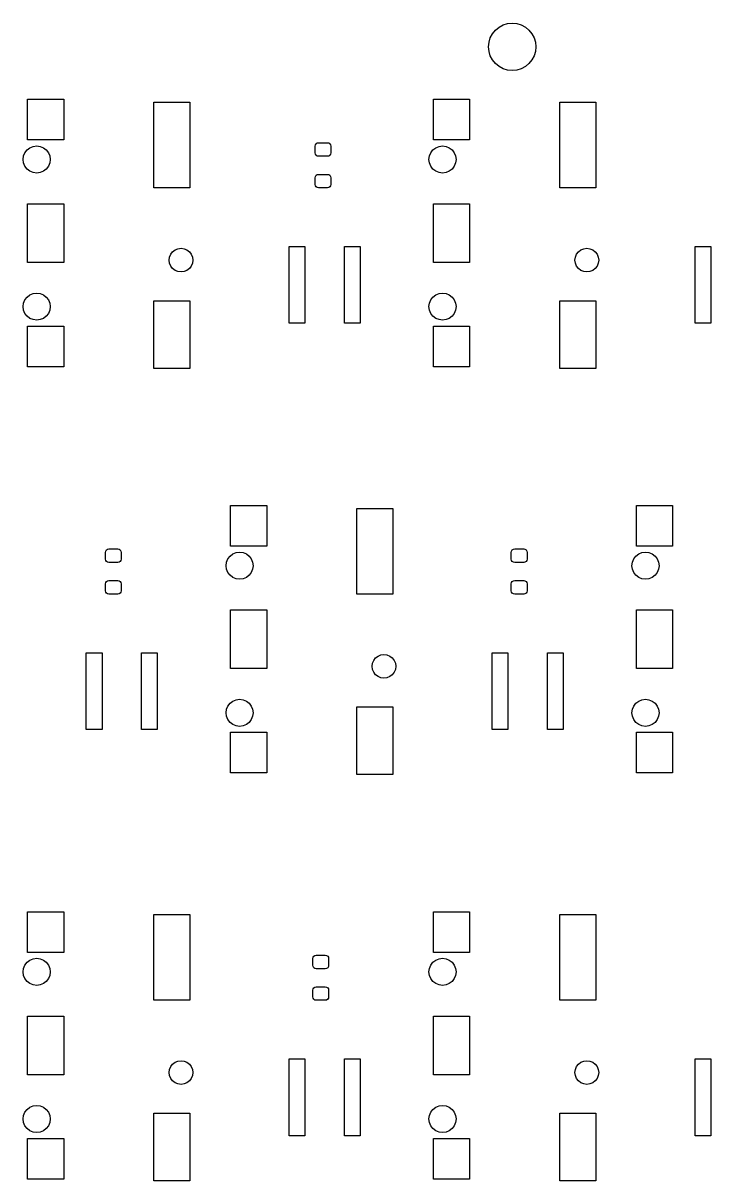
# Model space of a CAD drawing. Extents: x 0.7 to 11, y -6.1 to -1.6.
# Drawn here: x 7.283 to 8.484, y -3.63 to -1.61 of the extents above; entities that cross this region are included whole.
import ezdxf

# ---------------------------------------------------------------- set-up
doc = ezdxf.new("R2010")
doc.units = 0
doc.header["$MEASUREMENT"] = 0
doc.layers.add('BLACK', color=7, linetype='CONTINUOUS')

msp = doc.modelspace()

# ---------------------------------------------------------------- linework, layer by layer
at = {"layer": 'BLACK', "linetype": 'CONTINUOUS'}
for p, q in [((8.1144, -1.6172), (8.1216, -1.6134)), ((8.1216, -1.6134), (8.1293, -1.611)), ((8.1293, -1.611), (8.1374, -1.6102)), ((8.1374, -1.6102), (8.1455, -1.611)), ((8.1455, -1.611), (8.1532, -1.6134)), ((8.1532, -1.6134), (8.1604, -1.6172)), ((8.0969, -1.6435), (8.0992, -1.6358)), ((8.0992, -1.6358), (8.103, -1.6286)), ((8.103, -1.6286), (8.1082, -1.6223)), ((8.1082, -1.6223), (8.1144, -1.6172)), ((8.1604, -1.6172), (8.1666, -1.6223)), ((8.1666, -1.6223), (8.1718, -1.6286)), ((8.1718, -1.6286), (8.1756, -1.6358)), ((8.1756, -1.6358), (8.1779, -1.6435)), ((8.0961, -1.6516), (8.0969, -1.6435)), ((8.0969, -1.6596), (8.0961, -1.6516)), ((8.1779, -1.6435), (8.1787, -1.6516)), ((8.1787, -1.6516), (8.1779, -1.6596)), ((8.0992, -1.6674), (8.0969, -1.6596)), ((8.103, -1.6745), (8.0992, -1.6674)), ((8.1082, -1.6808), (8.103, -1.6745)), ((8.1718, -1.6745), (8.1666, -1.6808)), ((8.1756, -1.6674), (8.1718, -1.6745)), ((8.1779, -1.6596), (8.1756, -1.6674)), ((8.1144, -1.6859), (8.1082, -1.6808)), ((8.1216, -1.6898), (8.1144, -1.6859)), ((8.1293, -1.6921), (8.1216, -1.6898)), ((8.1374, -1.6929), (8.1293, -1.6921)), ((8.1455, -1.6921), (8.1374, -1.6929)), ((8.1532, -1.6898), (8.1455, -1.6921)), ((8.1604, -1.6859), (8.1532, -1.6898)), ((8.1666, -1.6808), (8.1604, -1.6859)), ((7.2913, -1.814), (7.2913, -1.7431)), ((7.2913, -1.7431), (7.3543, -1.7431)), ((7.3543, -1.7431), (7.3543, -1.814)), ((7.5118, -1.8976), (7.5118, -1.748)), ((7.5118, -1.748), (7.5748, -1.748)), ((7.5748, -1.748), (7.5748, -1.8976)), ((8, -1.814), (8, -1.7431)), ((8, -1.7431), (8.063, -1.7431)), ((8.063, -1.7431), (8.063, -1.814)), ((8.2205, -1.8976), (8.2205, -1.748)), ((8.2205, -1.748), (8.2835, -1.748)), ((8.2835, -1.748), (8.2835, -1.8976)), ((7.3543, -1.814), (7.2913, -1.814)), ((8.063, -1.814), (8, -1.814)), ((7.2843, -1.8419), (7.2866, -1.8362)), ((7.2866, -1.8362), (7.2904, -1.8313)), ((7.2904, -1.8313), (7.2953, -1.8276)), ((7.2953, -1.8276), (7.301, -1.8252)), ((7.301, -1.8252), (7.3071, -1.8244)), ((7.3071, -1.8244), (7.3132, -1.8252)), ((7.3132, -1.8252), (7.3189, -1.8276)), ((7.3189, -1.8276), (7.3238, -1.8313)), ((7.3238, -1.8313), (7.3275, -1.8362)), ((7.3275, -1.8362), (7.3299, -1.8419)), ((7.7933, -1.8248), (7.7938, -1.8225)), ((7.7933, -1.8366), (7.7933, -1.8248)), ((7.7938, -1.8389), (7.7933, -1.8366)), ((7.7938, -1.8225), (7.795, -1.8206)), ((7.795, -1.8206), (7.797, -1.8193)), ((7.797, -1.8193), (7.7992, -1.8189)), ((7.7992, -1.8189), (7.815, -1.8189)), ((7.815, -1.8189), (7.8172, -1.8193)), ((7.8172, -1.8193), (7.8191, -1.8206)), ((7.8191, -1.8206), (7.8204, -1.8225)), ((7.8204, -1.8225), (7.8209, -1.8248)), ((7.8209, -1.8366), (7.8204, -1.8389)), ((7.8209, -1.8248), (7.8209, -1.8366)), ((7.9929, -1.8419), (7.9953, -1.8362)), ((7.9953, -1.8362), (7.999, -1.8313)), ((7.999, -1.8313), (8.0039, -1.8276)), ((8.0039, -1.8276), (8.0096, -1.8252)), ((8.0096, -1.8252), (8.0157, -1.8244)), ((8.0157, -1.8244), (8.0219, -1.8252)), ((8.0219, -1.8252), (8.0276, -1.8276)), ((8.0276, -1.8276), (8.0325, -1.8313)), ((8.0325, -1.8313), (8.0362, -1.8362)), ((8.0362, -1.8362), (8.0386, -1.8419)), ((7.2835, -1.848), (7.2843, -1.8419)), ((7.2843, -1.8541), (7.2835, -1.848)), ((7.2866, -1.8598), (7.2843, -1.8541)), ((7.3299, -1.8541), (7.3275, -1.8598)), ((7.3299, -1.8419), (7.3307, -1.848)), ((7.3307, -1.848), (7.3299, -1.8541)), ((7.795, -1.8408), (7.7938, -1.8389)), ((7.797, -1.8421), (7.795, -1.8408)), ((7.7992, -1.8425), (7.797, -1.8421)), ((7.815, -1.8425), (7.7992, -1.8425)), ((7.8172, -1.8421), (7.815, -1.8425)), ((7.8191, -1.8408), (7.8172, -1.8421)), ((7.8204, -1.8389), (7.8191, -1.8408)), ((7.9921, -1.848), (7.9929, -1.8419)), ((7.9929, -1.8541), (7.9921, -1.848)), ((7.9953, -1.8598), (7.9929, -1.8541)), ((8.0386, -1.8541), (8.0362, -1.8598)), ((8.0386, -1.8419), (8.0394, -1.848)), ((8.0394, -1.848), (8.0386, -1.8541)), ((7.2904, -1.8647), (7.2866, -1.8598)), ((7.2953, -1.8685), (7.2904, -1.8647)), ((7.301, -1.8708), (7.2953, -1.8685)), ((7.3071, -1.8717), (7.301, -1.8708)), ((7.3132, -1.8708), (7.3071, -1.8717)), ((7.3189, -1.8685), (7.3132, -1.8708)), ((7.3238, -1.8647), (7.3189, -1.8685)), ((7.3275, -1.8598), (7.3238, -1.8647)), ((7.7933, -1.8799), (7.7938, -1.8777)), ((7.7938, -1.8777), (7.795, -1.8757)), ((7.795, -1.8757), (7.797, -1.8745)), ((7.797, -1.8745), (7.7992, -1.874)), ((7.7992, -1.874), (7.815, -1.874)), ((7.815, -1.874), (7.8172, -1.8745)), ((7.8172, -1.8745), (7.8191, -1.8757)), ((7.8191, -1.8757), (7.8204, -1.8777)), ((7.8204, -1.8777), (7.8209, -1.8799)), ((7.999, -1.8647), (7.9953, -1.8598)), ((8.0039, -1.8685), (7.999, -1.8647)), ((8.0096, -1.8708), (8.0039, -1.8685)), ((8.0157, -1.8717), (8.0096, -1.8708)), ((8.0219, -1.8708), (8.0157, -1.8717)), ((8.0276, -1.8685), (8.0219, -1.8708)), ((8.0325, -1.8647), (8.0276, -1.8685)), ((8.0362, -1.8598), (8.0325, -1.8647)), ((7.5748, -1.8976), (7.5118, -1.8976)), ((7.7933, -1.8917), (7.7933, -1.8799)), ((7.7938, -1.894), (7.7933, -1.8917)), ((7.795, -1.8959), (7.7938, -1.894)), ((7.797, -1.8972), (7.795, -1.8959)), ((7.7992, -1.8976), (7.797, -1.8972)), ((7.815, -1.8976), (7.7992, -1.8976)), ((7.8172, -1.8972), (7.815, -1.8976)), ((7.8191, -1.8959), (7.8172, -1.8972)), ((7.8204, -1.894), (7.8191, -1.8959)), ((7.8209, -1.8917), (7.8204, -1.894)), ((7.8209, -1.8799), (7.8209, -1.8917)), ((8.2835, -1.8976), (8.2205, -1.8976)), ((7.2913, -2.0276), (7.2913, -1.9252)), ((7.2913, -1.9252), (7.3543, -1.9252)), ((7.3543, -1.9252), (7.3543, -2.0276)), ((8, -2.0276), (8, -1.9252)), ((8, -1.9252), (8.063, -1.9252)), ((8.063, -1.9252), (8.063, -2.0276)), ((7.5384, -2.0236), (7.5391, -2.0183)), ((7.5391, -2.0183), (7.5412, -2.0133)), ((7.5412, -2.0133), (7.5444, -2.009)), ((7.5444, -2.009), (7.5487, -2.0057)), ((7.5487, -2.0057), (7.5537, -2.0037)), ((7.5537, -2.0037), (7.5591, -2.003)), ((7.5591, -2.003), (7.5644, -2.0037)), ((7.5644, -2.0037), (7.5694, -2.0057)), ((7.5694, -2.0057), (7.5737, -2.009)), ((7.5737, -2.009), (7.577, -2.0133)), ((7.577, -2.0133), (7.579, -2.0183)), ((7.579, -2.0183), (7.5797, -2.0236)), ((7.748, -2.1339), (7.748, -2)), ((7.748, -2), (7.7756, -2)), ((7.7756, -2), (7.7756, -2.1339)), ((7.8445, -2.1339), (7.8445, -2)), ((7.8445, -2), (7.872, -2)), ((7.872, -2), (7.872, -2.1339)), ((8.247, -2.0236), (8.2478, -2.0183)), ((8.2478, -2.0183), (8.2498, -2.0133)), ((8.2498, -2.0133), (8.2531, -2.009)), ((8.2531, -2.009), (8.2574, -2.0057)), ((8.2574, -2.0057), (8.2624, -2.0037)), ((8.2624, -2.0037), (8.2677, -2.003)), ((8.2677, -2.003), (8.2731, -2.0037)), ((8.2731, -2.0037), (8.2781, -2.0057)), ((8.2781, -2.0057), (8.2823, -2.009)), ((8.2823, -2.009), (8.2856, -2.0133)), ((8.2856, -2.0133), (8.2877, -2.0183)), ((8.2877, -2.0183), (8.2884, -2.0236)), ((8.4567, -2.1339), (8.4567, -2)), ((8.4567, -2), (8.4843, -2)), ((8.4843, -2), (8.4843, -2.1339)), ((7.3543, -2.0276), (7.2913, -2.0276)), ((7.5391, -2.029), (7.5384, -2.0236)), ((7.5412, -2.034), (7.5391, -2.029)), ((7.5444, -2.0382), (7.5412, -2.034)), ((7.5487, -2.0415), (7.5444, -2.0382)), ((7.5737, -2.0382), (7.5694, -2.0415)), ((7.577, -2.034), (7.5737, -2.0382)), ((7.579, -2.029), (7.577, -2.034)), ((7.5797, -2.0236), (7.579, -2.029)), ((8.063, -2.0276), (8, -2.0276)), ((8.2478, -2.029), (8.247, -2.0236)), ((8.2498, -2.034), (8.2478, -2.029)), ((8.2531, -2.0382), (8.2498, -2.034)), ((8.2574, -2.0415), (8.2531, -2.0382)), ((8.2823, -2.0382), (8.2781, -2.0415)), ((8.2856, -2.034), (8.2823, -2.0382)), ((8.2877, -2.029), (8.2856, -2.034)), ((8.2884, -2.0236), (8.2877, -2.029)), ((7.5537, -2.0436), (7.5487, -2.0415)), ((7.5591, -2.0443), (7.5537, -2.0436)), ((7.5644, -2.0436), (7.5591, -2.0443)), ((7.5694, -2.0415), (7.5644, -2.0436)), ((8.2624, -2.0436), (8.2574, -2.0415)), ((8.2677, -2.0443), (8.2624, -2.0436)), ((8.2731, -2.0436), (8.2677, -2.0443)), ((8.2781, -2.0415), (8.2731, -2.0436)), ((7.2835, -2.1047), (7.2843, -2.0986)), ((7.2843, -2.0986), (7.2866, -2.0929)), ((7.2866, -2.0929), (7.2904, -2.088)), ((7.2904, -2.088), (7.2953, -2.0843)), ((7.2953, -2.0843), (7.301, -2.0819)), ((7.301, -2.0819), (7.3071, -2.0811)), ((7.3071, -2.0811), (7.3132, -2.0819)), ((7.3132, -2.0819), (7.3189, -2.0843)), ((7.3189, -2.0843), (7.3238, -2.088)), ((7.3238, -2.088), (7.3275, -2.0929)), ((7.3275, -2.0929), (7.3299, -2.0986)), ((7.3299, -2.0986), (7.3307, -2.1047)), ((7.5118, -2.2126), (7.5118, -2.0945)), ((7.5118, -2.0945), (7.5748, -2.0945)), ((7.5748, -2.0945), (7.5748, -2.2126)), ((7.9921, -2.1047), (7.9929, -2.0986)), ((7.9929, -2.0986), (7.9953, -2.0929)), ((7.9953, -2.0929), (7.999, -2.088)), ((7.999, -2.088), (8.0039, -2.0843)), ((8.0039, -2.0843), (8.0096, -2.0819)), ((8.0096, -2.0819), (8.0157, -2.0811)), ((8.0157, -2.0811), (8.0219, -2.0819)), ((8.0219, -2.0819), (8.0276, -2.0843)), ((8.0276, -2.0843), (8.0325, -2.088)), ((8.0325, -2.088), (8.0362, -2.0929)), ((8.0362, -2.0929), (8.0386, -2.0986)), ((8.0386, -2.0986), (8.0394, -2.1047)), ((8.2205, -2.2126), (8.2205, -2.0945)), ((8.2205, -2.0945), (8.2835, -2.0945)), ((8.2835, -2.0945), (8.2835, -2.2126)), ((7.2843, -2.1108), (7.2835, -2.1047)), ((7.2866, -2.1165), (7.2843, -2.1108)), ((7.2904, -2.1214), (7.2866, -2.1165)), ((7.3275, -2.1165), (7.3238, -2.1214)), ((7.3299, -2.1108), (7.3275, -2.1165)), ((7.3307, -2.1047), (7.3299, -2.1108)), ((7.9929, -2.1108), (7.9921, -2.1047)), ((7.9953, -2.1165), (7.9929, -2.1108)), ((7.999, -2.1214), (7.9953, -2.1165)), ((8.0362, -2.1165), (8.0325, -2.1214)), ((8.0386, -2.1108), (8.0362, -2.1165)), ((8.0394, -2.1047), (8.0386, -2.1108)), ((7.2953, -2.1252), (7.2904, -2.1214)), ((7.2913, -2.2096), (7.2913, -2.1388)), ((7.2913, -2.1388), (7.3543, -2.1388)), ((7.301, -2.1275), (7.2953, -2.1252)), ((7.3071, -2.1283), (7.301, -2.1275)), ((7.3132, -2.1275), (7.3071, -2.1283)), ((7.3189, -2.1252), (7.3132, -2.1275)), ((7.3238, -2.1214), (7.3189, -2.1252)), ((7.3543, -2.1388), (7.3543, -2.2096)), ((7.7756, -2.1339), (7.748, -2.1339)), ((7.872, -2.1339), (7.8445, -2.1339)), ((8.0039, -2.1252), (7.999, -2.1214)), ((8, -2.2096), (8, -2.1388)), ((8, -2.1388), (8.063, -2.1388)), ((8.0096, -2.1275), (8.0039, -2.1252)), ((8.0157, -2.1283), (8.0096, -2.1275)), ((8.0219, -2.1275), (8.0157, -2.1283)), ((8.0276, -2.1252), (8.0219, -2.1275)), ((8.0325, -2.1214), (8.0276, -2.1252)), ((8.063, -2.1388), (8.063, -2.2096)), ((8.4843, -2.1339), (8.4567, -2.1339)), ((7.3543, -2.2096), (7.2913, -2.2096)), ((7.5748, -2.2126), (7.5118, -2.2126)), ((8.063, -2.2096), (8, -2.2096)), ((8.2835, -2.2126), (8.2205, -2.2126)), ((7.6457, -2.5226), (7.6457, -2.4518)), ((7.6457, -2.4518), (7.7087, -2.4518)), ((7.7087, -2.4518), (7.7087, -2.5226)), ((7.8661, -2.6063), (7.8661, -2.4567)), ((7.8661, -2.4567), (7.9291, -2.4567)), ((7.9291, -2.4567), (7.9291, -2.6063)), ((8.3543, -2.5226), (8.3543, -2.4518)), ((8.3543, -2.4518), (8.4173, -2.4518)), ((8.4173, -2.4518), (8.4173, -2.5226)), ((7.7087, -2.5226), (7.6457, -2.5226)), ((8.4173, -2.5226), (8.3543, -2.5226)), ((7.4272, -2.5335), (7.4276, -2.5312)), ((7.4272, -2.5453), (7.4272, -2.5335)), ((7.4276, -2.5312), (7.4289, -2.5293)), ((7.4289, -2.5293), (7.4308, -2.528)), ((7.4308, -2.528), (7.4331, -2.5276)), ((7.4331, -2.5276), (7.4488, -2.5276)), ((7.4488, -2.5276), (7.4511, -2.528)), ((7.4511, -2.528), (7.453, -2.5293)), ((7.453, -2.5293), (7.4543, -2.5312)), ((7.4543, -2.5312), (7.4547, -2.5335)), ((7.4547, -2.5335), (7.4547, -2.5453)), ((7.641, -2.5449), (7.6447, -2.54)), ((7.6447, -2.54), (7.6496, -2.5362)), ((7.6496, -2.5362), (7.6553, -2.5339)), ((7.6553, -2.5339), (7.6614, -2.5331)), ((7.6614, -2.5331), (7.6675, -2.5339)), ((7.6675, -2.5339), (7.6732, -2.5362)), ((7.6732, -2.5362), (7.6781, -2.54)), ((7.6781, -2.54), (7.6819, -2.5449)), ((8.1358, -2.5335), (8.1363, -2.5312)), ((8.1358, -2.5453), (8.1358, -2.5335)), ((8.1363, -2.5312), (8.1376, -2.5293)), ((8.1376, -2.5293), (8.1395, -2.528)), ((8.1395, -2.528), (8.1417, -2.5276)), ((8.1417, -2.5276), (8.1575, -2.5276)), ((8.1575, -2.5276), (8.1597, -2.528)), ((8.1597, -2.528), (8.1617, -2.5293)), ((8.1617, -2.5293), (8.1629, -2.5312)), ((8.1629, -2.5312), (8.1634, -2.5335)), ((8.1634, -2.5335), (8.1634, -2.5453)), ((8.3496, -2.5449), (8.3534, -2.54)), ((8.3534, -2.54), (8.3583, -2.5362)), ((8.3583, -2.5362), (8.364, -2.5339)), ((8.364, -2.5339), (8.3701, -2.5331)), ((8.3701, -2.5331), (8.3762, -2.5339)), ((8.3762, -2.5339), (8.3819, -2.5362)), ((8.3819, -2.5362), (8.3868, -2.54)), ((8.3868, -2.54), (8.3905, -2.5449)), ((7.4276, -2.5475), (7.4272, -2.5453)), ((7.4289, -2.5495), (7.4276, -2.5475)), ((7.4308, -2.5507), (7.4289, -2.5495)), ((7.4331, -2.5512), (7.4308, -2.5507)), ((7.4488, -2.5512), (7.4331, -2.5512)), ((7.4511, -2.5507), (7.4488, -2.5512)), ((7.453, -2.5495), (7.4511, -2.5507)), ((7.4543, -2.5475), (7.453, -2.5495)), ((7.4547, -2.5453), (7.4543, -2.5475)), ((7.6378, -2.5567), (7.6386, -2.5506)), ((7.6386, -2.5628), (7.6378, -2.5567)), ((7.6386, -2.5506), (7.641, -2.5449)), ((7.641, -2.5685), (7.6386, -2.5628)), ((7.6819, -2.5449), (7.6842, -2.5506)), ((7.6842, -2.5628), (7.6819, -2.5685)), ((7.6842, -2.5506), (7.685, -2.5567)), ((7.685, -2.5567), (7.6842, -2.5628)), ((8.1363, -2.5475), (8.1358, -2.5453)), ((8.1376, -2.5495), (8.1363, -2.5475)), ((8.1395, -2.5507), (8.1376, -2.5495)), ((8.1417, -2.5512), (8.1395, -2.5507)), ((8.1575, -2.5512), (8.1417, -2.5512)), ((8.1597, -2.5507), (8.1575, -2.5512)), ((8.1617, -2.5495), (8.1597, -2.5507)), ((8.1629, -2.5475), (8.1617, -2.5495)), ((8.1634, -2.5453), (8.1629, -2.5475)), ((8.3465, -2.5567), (8.3473, -2.5506)), ((8.3473, -2.5628), (8.3465, -2.5567)), ((8.3473, -2.5506), (8.3496, -2.5449)), ((8.3496, -2.5685), (8.3473, -2.5628)), ((8.3905, -2.5449), (8.3929, -2.5506)), ((8.3929, -2.5628), (8.3905, -2.5685)), ((8.3929, -2.5506), (8.3937, -2.5567)), ((8.3937, -2.5567), (8.3929, -2.5628)), ((7.4276, -2.5863), (7.4289, -2.5844)), ((7.4289, -2.5844), (7.4308, -2.5831)), ((7.4308, -2.5831), (7.4331, -2.5827)), ((7.4331, -2.5827), (7.4488, -2.5827)), ((7.4488, -2.5827), (7.4511, -2.5831)), ((7.4511, -2.5831), (7.453, -2.5844)), ((7.453, -2.5844), (7.4543, -2.5863)), ((7.6447, -2.5734), (7.641, -2.5685)), ((7.6496, -2.5772), (7.6447, -2.5734)), ((7.6553, -2.5795), (7.6496, -2.5772)), ((7.6614, -2.5803), (7.6553, -2.5795)), ((7.6675, -2.5795), (7.6614, -2.5803)), ((7.6732, -2.5772), (7.6675, -2.5795)), ((7.6781, -2.5734), (7.6732, -2.5772)), ((7.6819, -2.5685), (7.6781, -2.5734)), ((8.1363, -2.5863), (8.1376, -2.5844)), ((8.1376, -2.5844), (8.1395, -2.5831)), ((8.1395, -2.5831), (8.1417, -2.5827)), ((8.1417, -2.5827), (8.1575, -2.5827)), ((8.1575, -2.5827), (8.1597, -2.5831)), ((8.1597, -2.5831), (8.1617, -2.5844)), ((8.1617, -2.5844), (8.1629, -2.5863)), ((8.3534, -2.5734), (8.3496, -2.5685)), ((8.3583, -2.5772), (8.3534, -2.5734)), ((8.364, -2.5795), (8.3583, -2.5772)), ((8.3701, -2.5803), (8.364, -2.5795)), ((8.3762, -2.5795), (8.3701, -2.5803)), ((8.3819, -2.5772), (8.3762, -2.5795)), ((8.3868, -2.5734), (8.3819, -2.5772)), ((8.3905, -2.5685), (8.3868, -2.5734)), ((7.4272, -2.5886), (7.4276, -2.5863)), ((7.4272, -2.6004), (7.4272, -2.5886)), ((7.4276, -2.6027), (7.4272, -2.6004)), ((7.4289, -2.6046), (7.4276, -2.6027)), ((7.4308, -2.6058), (7.4289, -2.6046)), ((7.453, -2.6046), (7.4511, -2.6058)), ((7.4543, -2.6027), (7.453, -2.6046)), ((7.4543, -2.5863), (7.4547, -2.5886)), ((7.4547, -2.6004), (7.4543, -2.6027)), ((7.4547, -2.5886), (7.4547, -2.6004)), ((8.1358, -2.5886), (8.1363, -2.5863)), ((8.1358, -2.6004), (8.1358, -2.5886)), ((8.1363, -2.6027), (8.1358, -2.6004)), ((8.1376, -2.6046), (8.1363, -2.6027)), ((8.1395, -2.6058), (8.1376, -2.6046)), ((8.1617, -2.6046), (8.1597, -2.6058)), ((8.1629, -2.6027), (8.1617, -2.6046)), ((8.1629, -2.5863), (8.1634, -2.5886)), ((8.1634, -2.6004), (8.1629, -2.6027)), ((8.1634, -2.5886), (8.1634, -2.6004)), ((7.4331, -2.6063), (7.4308, -2.6058)), ((7.4488, -2.6063), (7.4331, -2.6063)), ((7.4511, -2.6058), (7.4488, -2.6063)), ((7.9291, -2.6063), (7.8661, -2.6063)), ((8.1417, -2.6063), (8.1395, -2.6058)), ((8.1575, -2.6063), (8.1417, -2.6063)), ((8.1597, -2.6058), (8.1575, -2.6063)), ((7.6457, -2.7362), (7.6457, -2.6339)), ((7.6457, -2.6339), (7.7087, -2.6339)), ((7.7087, -2.6339), (7.7087, -2.7362)), ((8.3543, -2.7362), (8.3543, -2.6339)), ((8.3543, -2.6339), (8.4173, -2.6339)), ((8.4173, -2.6339), (8.4173, -2.7362)), ((7.3937, -2.8425), (7.3937, -2.7087)), ((7.3937, -2.7087), (7.4213, -2.7087)), ((7.4213, -2.7087), (7.4213, -2.8425)), ((7.4902, -2.8425), (7.4902, -2.7087)), ((7.4902, -2.7087), (7.5177, -2.7087)), ((7.5177, -2.7087), (7.5177, -2.8425)), ((7.8934, -2.7269), (7.8955, -2.7219)), ((7.8955, -2.7219), (7.8988, -2.7177)), ((7.8988, -2.7177), (7.9031, -2.7144)), ((7.9031, -2.7144), (7.908, -2.7123)), ((7.908, -2.7123), (7.9134, -2.7116)), ((7.9134, -2.7116), (7.9187, -2.7123)), ((7.9187, -2.7123), (7.9237, -2.7144)), ((7.9237, -2.7144), (7.928, -2.7177)), ((7.928, -2.7177), (7.9313, -2.7219)), ((7.9313, -2.7219), (7.9334, -2.7269)), ((8.1024, -2.8425), (8.1024, -2.7087)), ((8.1024, -2.7087), (8.1299, -2.7087)), ((8.1299, -2.7087), (8.1299, -2.8425)), ((8.1988, -2.8425), (8.1988, -2.7087)), ((8.1988, -2.7087), (8.2264, -2.7087)), ((8.2264, -2.7087), (8.2264, -2.8425)), ((7.7087, -2.7362), (7.6457, -2.7362)), ((7.8927, -2.7323), (7.8934, -2.7269)), ((7.8934, -2.7376), (7.8927, -2.7323)), ((7.8955, -2.7426), (7.8934, -2.7376)), ((7.8988, -2.7469), (7.8955, -2.7426)), ((7.9313, -2.7426), (7.928, -2.7469)), ((7.9334, -2.7376), (7.9313, -2.7426)), ((7.9334, -2.7269), (7.9341, -2.7323)), ((7.9341, -2.7323), (7.9334, -2.7376)), ((8.4173, -2.7362), (8.3543, -2.7362)), ((7.9031, -2.7502), (7.8988, -2.7469)), ((7.908, -2.7522), (7.9031, -2.7502)), ((7.9134, -2.753), (7.908, -2.7522)), ((7.9187, -2.7522), (7.9134, -2.753)), ((7.9237, -2.7502), (7.9187, -2.7522)), ((7.928, -2.7469), (7.9237, -2.7502)), ((7.6378, -2.8134), (7.6386, -2.8073)), ((7.6386, -2.8073), (7.641, -2.8016)), ((7.641, -2.8016), (7.6447, -2.7967)), ((7.6447, -2.7967), (7.6496, -2.7929)), ((7.6496, -2.7929), (7.6553, -2.7906)), ((7.6553, -2.7906), (7.6614, -2.7898)), ((7.6614, -2.7898), (7.6675, -2.7906)), ((7.6675, -2.7906), (7.6732, -2.7929)), ((7.6732, -2.7929), (7.6781, -2.7967)), ((7.6781, -2.7967), (7.6819, -2.8016)), ((7.6819, -2.8016), (7.6842, -2.8073)), ((7.6842, -2.8073), (7.685, -2.8134)), ((7.8661, -2.9213), (7.8661, -2.8031)), ((7.8661, -2.8031), (7.9291, -2.8031)), ((7.9291, -2.8031), (7.9291, -2.9213)), ((8.3465, -2.8134), (8.3473, -2.8073)), ((8.3473, -2.8073), (8.3496, -2.8016)), ((8.3496, -2.8016), (8.3534, -2.7967)), ((8.3534, -2.7967), (8.3583, -2.7929)), ((8.3583, -2.7929), (8.364, -2.7906)), ((8.364, -2.7906), (8.3701, -2.7898)), ((8.3701, -2.7898), (8.3762, -2.7906)), ((8.3762, -2.7906), (8.3819, -2.7929)), ((8.3819, -2.7929), (8.3868, -2.7967)), ((8.3868, -2.7967), (8.3905, -2.8016)), ((8.3905, -2.8016), (8.3929, -2.8073)), ((8.3929, -2.8073), (8.3937, -2.8134)), ((7.6386, -2.8195), (7.6378, -2.8134)), ((7.641, -2.8252), (7.6386, -2.8195)), ((7.6447, -2.8301), (7.641, -2.8252)), ((7.6819, -2.8252), (7.6781, -2.8301)), ((7.6842, -2.8195), (7.6819, -2.8252)), ((7.685, -2.8134), (7.6842, -2.8195)), ((8.3473, -2.8195), (8.3465, -2.8134)), ((8.3496, -2.8252), (8.3473, -2.8195)), ((8.3534, -2.8301), (8.3496, -2.8252)), ((8.3905, -2.8252), (8.3868, -2.8301)), ((8.3929, -2.8195), (8.3905, -2.8252)), ((8.3937, -2.8134), (8.3929, -2.8195)), ((7.4213, -2.8425), (7.3937, -2.8425)), ((7.5177, -2.8425), (7.4902, -2.8425)), ((7.6496, -2.8338), (7.6447, -2.8301)), ((7.6457, -2.9183), (7.6457, -2.8474)), ((7.6457, -2.8474), (7.7087, -2.8474)), ((7.6553, -2.8362), (7.6496, -2.8338)), ((7.6614, -2.837), (7.6553, -2.8362)), ((7.6675, -2.8362), (7.6614, -2.837)), ((7.6732, -2.8338), (7.6675, -2.8362)), ((7.6781, -2.8301), (7.6732, -2.8338)), ((7.7087, -2.8474), (7.7087, -2.9183)), ((8.1299, -2.8425), (8.1024, -2.8425)), ((8.2264, -2.8425), (8.1988, -2.8425)), ((8.3583, -2.8338), (8.3534, -2.8301)), ((8.3543, -2.9183), (8.3543, -2.8474)), ((8.3543, -2.8474), (8.4173, -2.8474)), ((8.364, -2.8362), (8.3583, -2.8338)), ((8.3701, -2.837), (8.364, -2.8362)), ((8.3762, -2.8362), (8.3701, -2.837)), ((8.3819, -2.8338), (8.3762, -2.8362)), ((8.3868, -2.8301), (8.3819, -2.8338)), ((8.4173, -2.8474), (8.4173, -2.9183)), ((7.7087, -2.9183), (7.6457, -2.9183)), ((7.9291, -2.9213), (7.8661, -2.9213)), ((8.4173, -2.9183), (8.3543, -2.9183)), ((7.2913, -3.2313), (7.2913, -3.1604)), ((7.2913, -3.1604), (7.3543, -3.1604)), ((7.3543, -3.1604), (7.3543, -3.2313)), ((7.5118, -3.315), (7.5118, -3.1654)), ((7.5118, -3.1654), (7.5748, -3.1654)), ((7.5748, -3.1654), (7.5748, -3.315)), ((8, -3.2313), (8, -3.1604)), ((8, -3.1604), (8.063, -3.1604)), ((8.063, -3.1604), (8.063, -3.2313)), ((8.2205, -3.315), (8.2205, -3.1654)), ((8.2205, -3.1654), (8.2835, -3.1654)), ((8.2835, -3.1654), (8.2835, -3.315)), ((7.3543, -3.2313), (7.2913, -3.2313)), ((8.063, -3.2313), (8, -3.2313)), ((7.2866, -3.2535), (7.2904, -3.2487)), ((7.2904, -3.2487), (7.2953, -3.2449)), ((7.2953, -3.2449), (7.301, -3.2425)), ((7.301, -3.2425), (7.3071, -3.2417)), ((7.3071, -3.2417), (7.3132, -3.2425)), ((7.3132, -3.2425), (7.3189, -3.2449)), ((7.3189, -3.2449), (7.3238, -3.2487)), ((7.3238, -3.2487), (7.3275, -3.2535)), ((7.7894, -3.2421), (7.7898, -3.2399)), ((7.7894, -3.2539), (7.7894, -3.2421)), ((7.7898, -3.2399), (7.7911, -3.238)), ((7.7911, -3.238), (7.793, -3.2367)), ((7.793, -3.2367), (7.7953, -3.2362)), ((7.7953, -3.2362), (7.811, -3.2362)), ((7.811, -3.2362), (7.8133, -3.2367)), ((7.8133, -3.2367), (7.8152, -3.238)), ((7.8152, -3.238), (7.8165, -3.2399)), ((7.8165, -3.2399), (7.8169, -3.2421)), ((7.8169, -3.2421), (7.8169, -3.2539)), ((7.9953, -3.2535), (7.999, -3.2487)), ((7.999, -3.2487), (8.0039, -3.2449)), ((8.0039, -3.2449), (8.0096, -3.2425)), ((8.0096, -3.2425), (8.0157, -3.2417)), ((8.0157, -3.2417), (8.0219, -3.2425)), ((8.0219, -3.2425), (8.0276, -3.2449)), ((8.0276, -3.2449), (8.0325, -3.2487)), ((8.0325, -3.2487), (8.0362, -3.2535)), ((7.2835, -3.2654), (7.2843, -3.2592)), ((7.2843, -3.2715), (7.2835, -3.2654)), ((7.2843, -3.2592), (7.2866, -3.2535)), ((7.2866, -3.2772), (7.2843, -3.2715)), ((7.3275, -3.2535), (7.3299, -3.2592)), ((7.3299, -3.2715), (7.3275, -3.2772)), ((7.3299, -3.2592), (7.3307, -3.2654)), ((7.3307, -3.2654), (7.3299, -3.2715)), ((7.7898, -3.2562), (7.7894, -3.2539)), ((7.7911, -3.2581), (7.7898, -3.2562)), ((7.793, -3.2594), (7.7911, -3.2581)), ((7.7953, -3.2598), (7.793, -3.2594)), ((7.811, -3.2598), (7.7953, -3.2598)), ((7.8133, -3.2594), (7.811, -3.2598)), ((7.8152, -3.2581), (7.8133, -3.2594)), ((7.8165, -3.2562), (7.8152, -3.2581)), ((7.8169, -3.2539), (7.8165, -3.2562)), ((7.9921, -3.2654), (7.9929, -3.2592)), ((7.9929, -3.2715), (7.9921, -3.2654)), ((7.9929, -3.2592), (7.9953, -3.2535)), ((7.9953, -3.2772), (7.9929, -3.2715)), ((8.0362, -3.2535), (8.0386, -3.2592)), ((8.0386, -3.2715), (8.0362, -3.2772)), ((8.0386, -3.2592), (8.0394, -3.2654)), ((8.0394, -3.2654), (8.0386, -3.2715)), ((7.2904, -3.2821), (7.2866, -3.2772)), ((7.2953, -3.2858), (7.2904, -3.2821)), ((7.301, -3.2882), (7.2953, -3.2858)), ((7.3071, -3.289), (7.301, -3.2882)), ((7.3132, -3.2882), (7.3071, -3.289)), ((7.3189, -3.2858), (7.3132, -3.2882)), ((7.3238, -3.2821), (7.3189, -3.2858)), ((7.3275, -3.2772), (7.3238, -3.2821)), ((7.7911, -3.2931), (7.793, -3.2918)), ((7.793, -3.2918), (7.7953, -3.2913)), ((7.7953, -3.2913), (7.811, -3.2913)), ((7.811, -3.2913), (7.8133, -3.2918)), ((7.8133, -3.2918), (7.8152, -3.2931)), ((7.999, -3.2821), (7.9953, -3.2772)), ((8.0039, -3.2858), (7.999, -3.2821)), ((8.0096, -3.2882), (8.0039, -3.2858)), ((8.0157, -3.289), (8.0096, -3.2882)), ((8.0219, -3.2882), (8.0157, -3.289)), ((8.0276, -3.2858), (8.0219, -3.2882)), ((8.0325, -3.2821), (8.0276, -3.2858)), ((8.0362, -3.2772), (8.0325, -3.2821)), ((7.7894, -3.2972), (7.7898, -3.295)), ((7.7894, -3.3091), (7.7894, -3.2972)), ((7.7898, -3.3113), (7.7894, -3.3091)), ((7.7898, -3.295), (7.7911, -3.2931)), ((7.7911, -3.3132), (7.7898, -3.3113)), ((7.8152, -3.2931), (7.8165, -3.295)), ((7.8165, -3.3113), (7.8152, -3.3132)), ((7.8165, -3.295), (7.8169, -3.2972)), ((7.8169, -3.3091), (7.8165, -3.3113)), ((7.8169, -3.2972), (7.8169, -3.3091)), ((7.5748, -3.315), (7.5118, -3.315)), ((7.793, -3.3145), (7.7911, -3.3132)), ((7.7953, -3.315), (7.793, -3.3145)), ((7.811, -3.315), (7.7953, -3.315)), ((7.8133, -3.3145), (7.811, -3.315)), ((7.8152, -3.3132), (7.8133, -3.3145)), ((8.2835, -3.315), (8.2205, -3.315)), ((7.2913, -3.4449), (7.2913, -3.3425)), ((7.2913, -3.3425), (7.3543, -3.3425)), ((7.3543, -3.3425), (7.3543, -3.4449)), ((8, -3.4449), (8, -3.3425)), ((8, -3.3425), (8.063, -3.3425)), ((8.063, -3.3425), (8.063, -3.4449)), ((7.5391, -3.4356), (7.5412, -3.4306)), ((7.5412, -3.4306), (7.5444, -3.4263)), ((7.5444, -3.4263), (7.5487, -3.423)), ((7.5487, -3.423), (7.5537, -3.421)), ((7.5537, -3.421), (7.5591, -3.4203)), ((7.5591, -3.4203), (7.5644, -3.421)), ((7.5644, -3.421), (7.5694, -3.423)), ((7.5694, -3.423), (7.5737, -3.4263)), ((7.5737, -3.4263), (7.577, -3.4306)), ((7.577, -3.4306), (7.579, -3.4356)), ((7.748, -3.5512), (7.748, -3.4173)), ((7.748, -3.4173), (7.7756, -3.4173)), ((7.7756, -3.4173), (7.7756, -3.5512)), ((7.8445, -3.5512), (7.8445, -3.4173)), ((7.8445, -3.4173), (7.872, -3.4173)), ((7.872, -3.4173), (7.872, -3.5512)), ((8.2478, -3.4356), (8.2498, -3.4306)), ((8.2498, -3.4306), (8.2531, -3.4263)), ((8.2531, -3.4263), (8.2574, -3.423)), ((8.2574, -3.423), (8.2624, -3.421)), ((8.2624, -3.421), (8.2677, -3.4203)), ((8.2677, -3.4203), (8.2731, -3.421)), ((8.2731, -3.421), (8.2781, -3.423)), ((8.2781, -3.423), (8.2823, -3.4263)), ((8.2823, -3.4263), (8.2856, -3.4306)), ((8.2856, -3.4306), (8.2877, -3.4356)), ((8.4567, -3.5512), (8.4567, -3.4173)), ((8.4567, -3.4173), (8.4843, -3.4173)), ((8.4843, -3.4173), (8.4843, -3.5512)), ((7.3543, -3.4449), (7.2913, -3.4449)), ((7.5384, -3.4409), (7.5391, -3.4356)), ((7.5391, -3.4463), (7.5384, -3.4409)), ((7.5412, -3.4513), (7.5391, -3.4463)), ((7.5444, -3.4556), (7.5412, -3.4513)), ((7.577, -3.4513), (7.5737, -3.4556)), ((7.579, -3.4463), (7.577, -3.4513)), ((7.579, -3.4356), (7.5797, -3.4409)), ((7.5797, -3.4409), (7.579, -3.4463)), ((8.063, -3.4449), (8, -3.4449)), ((8.247, -3.4409), (8.2478, -3.4356)), ((8.2478, -3.4463), (8.247, -3.4409)), ((8.2498, -3.4513), (8.2478, -3.4463)), ((8.2531, -3.4556), (8.2498, -3.4513)), ((8.2856, -3.4513), (8.2823, -3.4556)), ((8.2877, -3.4463), (8.2856, -3.4513)), ((8.2877, -3.4356), (8.2884, -3.4409)), ((8.2884, -3.4409), (8.2877, -3.4463)), ((7.5487, -3.4588), (7.5444, -3.4556)), ((7.5537, -3.4609), (7.5487, -3.4588)), ((7.5591, -3.4616), (7.5537, -3.4609)), ((7.5644, -3.4609), (7.5591, -3.4616)), ((7.5694, -3.4588), (7.5644, -3.4609)), ((7.5737, -3.4556), (7.5694, -3.4588)), ((8.2574, -3.4588), (8.2531, -3.4556)), ((8.2624, -3.4609), (8.2574, -3.4588)), ((8.2677, -3.4616), (8.2624, -3.4609)), ((8.2731, -3.4609), (8.2677, -3.4616)), ((8.2781, -3.4588), (8.2731, -3.4609)), ((8.2823, -3.4556), (8.2781, -3.4588)), ((7.2843, -3.5159), (7.2866, -3.5102)), ((7.2866, -3.5102), (7.2904, -3.5053)), ((7.2904, -3.5053), (7.2953, -3.5016)), ((7.2953, -3.5016), (7.301, -3.4992)), ((7.301, -3.4992), (7.3071, -3.4984)), ((7.3071, -3.4984), (7.3132, -3.4992)), ((7.3132, -3.4992), (7.3189, -3.5016)), ((7.3189, -3.5016), (7.3238, -3.5053)), ((7.3238, -3.5053), (7.3275, -3.5102)), ((7.3275, -3.5102), (7.3299, -3.5159)), ((7.5118, -3.6299), (7.5118, -3.5118)), ((7.5118, -3.5118), (7.5748, -3.5118)), ((7.5748, -3.5118), (7.5748, -3.6299)), ((7.9929, -3.5159), (7.9953, -3.5102)), ((7.9953, -3.5102), (7.999, -3.5053)), ((7.999, -3.5053), (8.0039, -3.5016)), ((8.0039, -3.5016), (8.0096, -3.4992)), ((8.0096, -3.4992), (8.0157, -3.4984)), ((8.0157, -3.4984), (8.0219, -3.4992)), ((8.0219, -3.4992), (8.0276, -3.5016)), ((8.0276, -3.5016), (8.0325, -3.5053)), ((8.0325, -3.5053), (8.0362, -3.5102)), ((8.0362, -3.5102), (8.0386, -3.5159)), ((8.2205, -3.6299), (8.2205, -3.5118)), ((8.2205, -3.5118), (8.2835, -3.5118)), ((8.2835, -3.5118), (8.2835, -3.6299)), ((7.2835, -3.522), (7.2843, -3.5159)), ((7.2843, -3.5282), (7.2835, -3.522)), ((7.2866, -3.5339), (7.2843, -3.5282)), ((7.2904, -3.5388), (7.2866, -3.5339)), ((7.3275, -3.5339), (7.3238, -3.5388)), ((7.3299, -3.5282), (7.3275, -3.5339)), ((7.3299, -3.5159), (7.3307, -3.522)), ((7.3307, -3.522), (7.3299, -3.5282)), ((7.9921, -3.522), (7.9929, -3.5159)), ((7.9929, -3.5282), (7.9921, -3.522)), ((7.9953, -3.5339), (7.9929, -3.5282)), ((7.999, -3.5388), (7.9953, -3.5339)), ((8.0362, -3.5339), (8.0325, -3.5388)), ((8.0386, -3.5282), (8.0362, -3.5339)), ((8.0386, -3.5159), (8.0394, -3.522)), ((8.0394, -3.522), (8.0386, -3.5282)), ((7.2953, -3.5425), (7.2904, -3.5388)), ((7.301, -3.5449), (7.2953, -3.5425)), ((7.3071, -3.5457), (7.301, -3.5449)), ((7.3132, -3.5449), (7.3071, -3.5457)), ((7.3189, -3.5425), (7.3132, -3.5449)), ((7.3238, -3.5388), (7.3189, -3.5425)), ((7.7756, -3.5512), (7.748, -3.5512)), ((7.872, -3.5512), (7.8445, -3.5512)), ((8.0039, -3.5425), (7.999, -3.5388)), ((8.0096, -3.5449), (8.0039, -3.5425)), ((8.0157, -3.5457), (8.0096, -3.5449)), ((8.0219, -3.5449), (8.0157, -3.5457)), ((8.0276, -3.5425), (8.0219, -3.5449)), ((8.0325, -3.5388), (8.0276, -3.5425)), ((8.4843, -3.5512), (8.4567, -3.5512)), ((7.2913, -3.627), (7.2913, -3.5561)), ((7.2913, -3.5561), (7.3543, -3.5561)), ((7.3543, -3.5561), (7.3543, -3.627)), ((8, -3.627), (8, -3.5561)), ((8, -3.5561), (8.063, -3.5561)), ((8.063, -3.5561), (8.063, -3.627)), ((7.3543, -3.627), (7.2913, -3.627)), ((7.5748, -3.6299), (7.5118, -3.6299)), ((8.063, -3.627), (8, -3.627)), ((8.2835, -3.6299), (8.2205, -3.6299))]:
    msp.add_line(p, q, dxfattribs=at)

doc.saveas('drawing.dxf')
